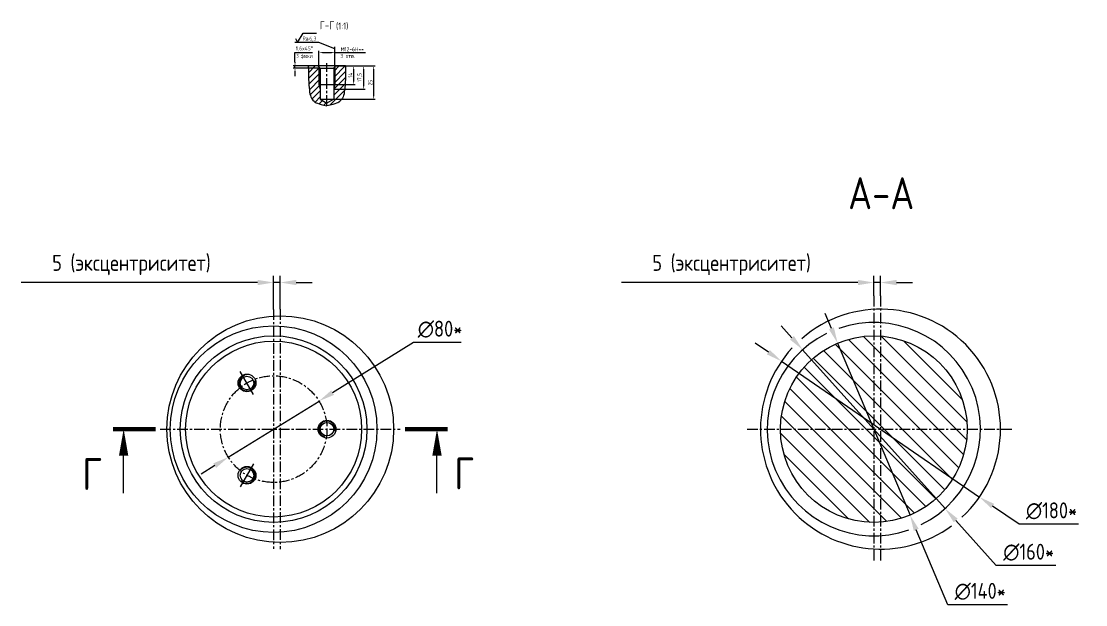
# Model space of a CAD drawing. Header units: millimetres. Extents: x -260 to 1779, y -740 to 1087.
# Drawn here: x 981 to 1779, y 163 to 601 of the extents above; entities that cross this region are included whole.
import ezdxf
from ezdxf.enums import TextEntityAlignment as Align

# ---------------------------------------------------------------- set-up
doc = ezdxf.new("R2010")
doc.units = ezdxf.units.MM
doc.linetypes.add('CENTER', pattern=[50.8, 31.75, -6.35, 6.35, -6.35])
for name, color, linetype in [('Bord', 1, 'Continuous'), ('Cen', 5, 'CENTER'), ('Cont', 6, 'Continuous'), ('Dim', 7, 'Continuous'), ('Hatch', 2, 'Continuous'), ('Text', 3, 'Continuous'), ('Textb', 6, 'Continuous')]:
    doc.layers.add(name, color=color, linetype=linetype)
doc.styles.add('Style1', font='romans.shx', dxfattribs={"width": 0.8})
doc.dimstyles.new('Lin', dxfattribs={"dimtxt": 3, "dimasz": 3, "dimexe": 1.25, "dimexo": 0, "dimgap": 1, "dimtad": 1, "dimtoh": 1, "dimdec": 5, "dimlfac": -1, "dimtxsty": 'Style1', "dimcen": 2.5, "dimclrt": 3, "dimaunit": 1, "dimadec": 0, "dimazin": 0, "dimtfac": 1, "dimtdec": 5, "dimtmove": 0, "dimatfit": 3, "dimldrblk": 'NONE', "dimfxl": 1, "dimarcsym": 0})
doc.dimstyles.new('Lin$0', dxfattribs={"dimtxt": 3, "dimasz": 3, "dimexe": 1.25, "dimexo": 0, "dimgap": 1, "dimtad": 1, "dimtoh": 1, "dimdec": 5, "dimlfac": -1, "dimtxsty": 'Style1', "dimcen": 2.5, "dimclrt": 3, "dimaunit": 1, "dimadec": 0, "dimazin": 0, "dimtfac": 1, "dimtdec": 5, "dimtmove": 0, "dimatfit": 3, "dimldrblk": 'NONE', "dimfxl": 1, "dimarcsym": 0})
doc.dimstyles.new('Lin$3', dxfattribs={"dimtxt": 3, "dimasz": 3, "dimexe": 1.25, "dimexo": 0, "dimgap": 1, "dimtad": 1, "dimtoh": 1, "dimdec": 5, "dimlfac": -1, "dimtxsty": 'Style1', "dimcen": 2.5, "dimclrt": 3, "dimaunit": 1, "dimadec": 0, "dimazin": 0, "dimtfac": 1, "dimtdec": 5, "dimtmove": 0, "dimatfit": 3, "dimldrblk": 'NONE', "dimfxl": 1, "dimarcsym": 0})
doc.dimstyles.new('Rad', dxfattribs={"dimtxt": 3, "dimasz": 3, "dimexe": 1.25, "dimexo": 0, "dimgap": 1, "dimtad": 1, "dimtoh": 1, "dimtxsty": 'Style1', "dimcen": 2.5, "dimclrt": 3, "dimadec": 0, "dimazin": 0, "dimtfac": 1, "dimtmove": 0, "dimatfit": 3, "dimfxl": 1, "dimarcsym": 0})

# ---------------------------------------------------------------- blocks, each defined once
blk = doc.blocks.new('*D25')
at = {"layer": 'Defpoints', "color": 0, "transparency": 16777216}
for p in [(1185.9, 567.5), (1203.25, 567.5), (1204.85, 565.9)]:
    blk.add_point(p, dxfattribs=at)
at = {"layer": 'Dim', "color": 0, "lineweight": -2, "transparency": 16777216}
for p, q in [((1185.9, 570.5), (1185.9, 577.5)), ((1185.9, 577.5), (1199.01, 577.5)), ((1203.25, 567.5), (1184.65, 567.5)), ((1185.9, 565.9), (1185.9, 567.5)), ((1204.85, 565.9), (1184.65, 565.9)), ((1185.9, 562.9), (1185.9, 559.9))]:
    blk.add_line(p, q, dxfattribs=at)
at = {"layer": 'Dim', "color": 0, "transparency": 16777216}
for points in [[(1185.4, 570.5), (1186.4, 570.5), (1185.9, 567.5)], [(1185.4, 562.9), (1186.4, 562.9), (1185.9, 565.9)]]:
    blk.add_solid(points, dxfattribs=at)
at = {"layer": 'Dim', "color": 3, "transparency": 16777216, "insert": (1192.96, 580.29), "char_height": 3, "attachment_point": 5, "style": 'Style1'}
blk.add_mtext('1,6x45%%d', dxfattribs=at)
blk = doc.blocks.new('*D24')
at = {"layer": 'Defpoints', "color": 0, "transparency": 16777216}
for p in [(1203.9, 577.5), (1203.9, 566.85), (1215.9, 566.85)]:
    blk.add_point(p, dxfattribs=at)
at = {"layer": 'Dim', "color": 0, "lineweight": -2, "transparency": 16777216}
for p, q in [((1203.9, 566.85), (1203.9, 578.75)), ((1206.9, 577.5), (1212.9, 577.5)), ((1215.9, 566.85), (1215.9, 578.75)), ((1215.9, 577.5), (1238.84, 577.5))]:
    blk.add_line(p, q, dxfattribs=at)
at = {"layer": 'Dim', "color": 0, "transparency": 16777216}
for points in [[(1206.9, 578), (1206.9, 577), (1203.9, 577.5)], [(1212.9, 578), (1212.9, 577), (1215.9, 577.5)]]:
    blk.add_solid(points, dxfattribs=at)
at = {"layer": 'Dim', "color": 3, "transparency": 16777216, "insert": (1228.87, 580), "char_height": 3, "attachment_point": 5, "style": 'Style1'}
blk.add_mtext('M12-6H**', dxfattribs=at)
blk = doc.blocks.new('sherISO_03')
at = {"layer": 'Text'}
blk.add_line((4.04, 7), (14.12, 7), dxfattribs=at)
blk.add_lwpolyline([(-1.73, 3), (0, 0), (4.04, 7)], dxfattribs=at)
at = {"layer": 'Text', "style": 'Style1', "width": 0.8}
blk.add_text('Ra', height=3, dxfattribs=at).set_placement((3.58, 1.5))
blk.add_attdef('6,3', (8.73, 1.5), '', height=3, dxfattribs=at)
blk = doc.blocks.new('*D26')
at = {"layer": 'Defpoints', "color": 0, "transparency": 16777216}
for p in [(1218.15, 567.5), (1214.95, 550), (1237.4, 550)]:
    blk.add_point(p, dxfattribs=at)
at = {"layer": 'Dim', "color": 0, "lineweight": -2, "transparency": 16777216}
for p, q in [((1218.15, 567.5), (1238.65, 567.5)), ((1237.4, 564.5), (1237.4, 553)), ((1214.95, 550), (1238.65, 550))]:
    blk.add_line(p, q, dxfattribs=at)
at = {"layer": 'Dim', "color": 0, "transparency": 16777216}
for points in [[(1236.9, 564.5), (1237.9, 564.5), (1237.4, 567.5)], [(1236.9, 553), (1237.9, 553), (1237.4, 550)]]:
    blk.add_solid(points, dxfattribs=at)
at = {"layer": 'Dim', "color": 3, "transparency": 16777216, "insert": (1234.61, 558.75), "char_height": 3, "attachment_point": 5, "rotation": 90, "style": 'Style1'}
blk.add_mtext('17,5', dxfattribs=at)
blk = doc.blocks.new('*D27')
at = {"layer": 'Defpoints', "color": 0, "transparency": 16777216}
for p in [(1216.73, 567.5), (1215.9, 553.5), (1229.9, 553.5)]:
    blk.add_point(p, dxfattribs=at)
at = {"layer": 'Dim', "color": 0, "lineweight": -2, "transparency": 16777216}
for p, q in [((1216.73, 567.5), (1231.15, 567.5)), ((1229.9, 564.5), (1229.9, 556.5)), ((1215.9, 553.5), (1231.15, 553.5))]:
    blk.add_line(p, q, dxfattribs=at)
at = {"layer": 'Dim', "color": 0, "transparency": 16777216}
for points in [[(1229.4, 564.5), (1230.4, 564.5), (1229.9, 567.5)], [(1229.4, 556.5), (1230.4, 556.5), (1229.9, 553.5)]]:
    blk.add_solid(points, dxfattribs=at)
at = {"layer": 'Dim', "color": 3, "transparency": 16777216, "insert": (1227.4, 560.5), "char_height": 3, "attachment_point": 5, "rotation": 90, "style": 'Style1'}
blk.add_mtext('14', dxfattribs=at)
blk = doc.blocks.new('*D28')
at = {"layer": 'Defpoints', "color": 0, "transparency": 16777216}
for p in [(1216.55, 567.5), (1214.95, 542.5), (1244.9, 542.5)]:
    blk.add_point(p, dxfattribs=at)
at = {"layer": 'Dim', "color": 0, "lineweight": -2, "transparency": 16777216}
for p, q in [((1216.55, 567.5), (1246.15, 567.5)), ((1244.9, 564.5), (1244.9, 545.5)), ((1214.95, 542.5), (1246.15, 542.5))]:
    blk.add_line(p, q, dxfattribs=at)
at = {"layer": 'Dim', "color": 0, "transparency": 16777216}
for points in [[(1244.4, 564.5), (1245.4, 564.5), (1244.9, 567.5)], [(1244.4, 545.5), (1245.4, 545.5), (1244.9, 542.5)]]:
    blk.add_solid(points, dxfattribs=at)
at = {"layer": 'Dim', "color": 3, "transparency": 16777216, "insert": (1242.4, 555), "char_height": 3, "attachment_point": 5, "rotation": 90, "style": 'Style1'}
blk.add_mtext('25', dxfattribs=at)
blk = doc.blocks.new('ZNAK01')
at = {"layer": 'Textb', "style": 'Style1', "width": 0.8}
blk.add_attdef('А', text='', height=6, dxfattribs=at).set_placement((3.95, -0.02), align=Align.RIGHT)
blk.add_attdef('SC(1)', (5.07, -0.02), '', height=5, dxfattribs=at)
blk = doc.blocks.new('*D48')
at = {"layer": 'Defpoints', "color": 0, "transparency": 16777216}
for p in [(1203.92, 316.05), (1135.88, 273.95)]:
    blk.add_point(p, dxfattribs=at)
at = {"layer": 'Dim', "color": 0, "lineweight": -2, "transparency": 16777216}
for p, q in [((1274.9, 359.96), (1214.12, 322.36)), ((1310.44, 359.96), (1274.9, 359.96)), ((1135.88, 273.95), (1203.92, 316.05)), ((1125.68, 267.64), (1115.47, 261.33))]:
    blk.add_line(p, q, dxfattribs=at)
at = {"layer": 'Dim', "color": 0, "transparency": 16777216}
for points in [[(1213.07, 324.06), (1215.17, 320.66), (1203.92, 316.05)], [(1124.63, 269.34), (1126.73, 265.94), (1135.88, 273.95)]]:
    blk.add_solid(points, dxfattribs=at)
at = {"layer": 'Dim', "color": 3, "transparency": 16777216, "insert": (1294.67, 369.96), "char_height": 12, "attachment_point": 5, "style": 'Style1'}
blk.add_mtext('∅80*', dxfattribs=at)
blk = doc.blocks.new('*D31')
at = {"layer": 'Defpoints', "color": 0, "transparency": 16777216}
for p in [(1169.9, 405), (1169.9, 384.86), (1174.9, 385)]:
    blk.add_point(p, dxfattribs=at)
at = {"layer": 'Dim', "color": 0, "lineweight": -2, "transparency": 16777216}
for p, q in [((1169.9, 384.86), (1169.9, 410)), ((1174.9, 385), (1174.9, 410)), ((1157.9, 405), (980.64, 405)), ((1174.9, 405), (1169.9, 405)), ((1186.9, 405), (1198.9, 405))]:
    blk.add_line(p, q, dxfattribs=at)
at = {"layer": 'Dim', "color": 0, "transparency": 16777216}
for points in [[(1157.9, 407), (1157.9, 403), (1169.9, 405)], [(1186.9, 407), (1186.9, 403), (1174.9, 405)]]:
    blk.add_solid(points, dxfattribs=at)
at = {"layer": 'Dim', "color": 3, "transparency": 16777216, "insert": (1063.27, 418.14), "char_height": 12, "attachment_point": 5, "style": 'Style1'}
blk.add_mtext('5 (эксцентриситет)', dxfattribs=at)
blk = doc.blocks.new('_None')
blk = doc.blocks.new('*D32')
at = {"layer": 'Defpoints', "color": 0, "transparency": 16777216}
for p in [(1592.85, 359.52), (1647.15, 230.48)]:
    blk.add_point(p, dxfattribs=at)
at = {"layer": 'Dim', "color": 0, "lineweight": -2, "transparency": 16777216}
for p, q in [((1588.19, 370.58), (1583.54, 381.64)), ((1592.85, 359.52), (1647.15, 230.48)), ((1675.44, 163.27), (1651.81, 219.42)), ((1720.13, 163.27), (1675.44, 163.27))]:
    blk.add_line(p, q, dxfattribs=at)
at = {"layer": 'Dim', "color": 0, "transparency": 16777216}
for points in [[(1590.03, 371.35), (1586.35, 369.8), (1592.85, 359.52)], [(1653.65, 220.2), (1649.97, 218.65), (1647.15, 230.48)]]:
    blk.add_solid(points, dxfattribs=at)
at = {"layer": 'Dim', "color": 3, "transparency": 16777216, "insert": (1699.79, 173.27), "char_height": 12, "attachment_point": 5, "style": 'Style1'}
blk.add_mtext('∅140*', dxfattribs=at)
blk = doc.blocks.new('*D33')
at = {"layer": 'Defpoints', "color": 0, "transparency": 16777216}
for p in [(1620, 405), (1620, 395), (1625, 395)]:
    blk.add_point(p, dxfattribs=at)
at = {"layer": 'Dim', "color": 0, "lineweight": -2, "transparency": 16777216}
for p, q in [((1620, 395), (1620, 410)), ((1625, 395), (1625, 410)), ((1608, 405), (1430.74, 405)), ((1625, 405), (1620, 405)), ((1637, 405), (1649, 405))]:
    blk.add_line(p, q, dxfattribs=at)
at = {"layer": 'Dim', "color": 0, "transparency": 16777216}
for points in [[(1608, 407), (1608, 403), (1620, 405)], [(1637, 407), (1637, 403), (1625, 405)]]:
    blk.add_solid(points, dxfattribs=at)
at = {"layer": 'Dim', "color": 3, "transparency": 16777216, "insert": (1513.37, 418.14), "char_height": 12, "attachment_point": 5, "style": 'Style1'}
blk.add_mtext('5 (эксцентриситет)', dxfattribs=at)
blk = doc.blocks.new('RAZREZ07')
at = {"layer": 'Text'}
blk.add_lwpolyline([(0, 12), (0, 5)], dxfattribs=at)
blk.add_lwpolyline([(0, 0, 0, 1.76, 0), (0, 5, 1.76, 1.76, 0)], format="xyseb", dxfattribs=at)
at = {"layer": 'Text', "const_width": 0.8}
blk.add_lwpolyline([(-2, 0), (6, 0)], dxfattribs=at)
at = {"layer": 'Textb', "style": 'Style1', "width": 0.8}
blk.add_attdef('А', (-5.59, 5.4), '', height=6, dxfattribs=at)
blk = doc.blocks.new('RAZREZ13')
at = {"layer": 'Text', "const_width": 0.8}
blk.add_lwpolyline([(2, 0), (-6, 0)], dxfattribs=at)
at = {"layer": 'Text'}
blk.add_lwpolyline([(0, 0, 0, 1.76, 0), (0, -5, 1.76, 1.76, 0)], format="xyseb", dxfattribs=at)
blk.add_lwpolyline([(0, -12), (0, -5)], dxfattribs=at)
at = {"layer": 'Textb', "style": 'Style1', "width": 0.8}
for tag, p, height in [('А', (1.7, -11.3), 6), ('(2)', (7.7, -11.3), 5)]:
    blk.add_attdef(tag, p, '', height=height, dxfattribs=at)
blk = doc.blocks.new('*D49')
at = {"layer": 'Defpoints', "color": 0, "transparency": 16777216}
for p in [(1550.8, 345.93), (1699.2, 244.07)]:
    blk.add_point(p, dxfattribs=at)
at = {"layer": 'Dim', "color": 0, "lineweight": -2, "transparency": 16777216}
for p, q in [((1540.91, 352.72), (1531.01, 359.52)), ((1550.8, 345.93), (1699.2, 244.07)), ((1728.91, 223.67), (1709.09, 237.28)), ((1773.6, 223.67), (1728.91, 223.67))]:
    blk.add_line(p, q, dxfattribs=at)
at = {"layer": 'Dim', "color": 0, "transparency": 16777216}
for points in [[(1542.04, 354.37), (1539.77, 351.08), (1550.8, 345.93)], [(1710.23, 238.92), (1707.96, 235.63), (1699.2, 244.07)]]:
    blk.add_solid(points, dxfattribs=at)
at = {"layer": 'Dim', "color": 3, "transparency": 16777216, "insert": (1753.26, 233.67), "char_height": 12, "attachment_point": 5, "style": 'Style1'}
blk.add_mtext('∅180*', dxfattribs=at)
blk = doc.blocks.new('*D50')
at = {"layer": 'Defpoints', "color": 0, "transparency": 16777216}
for p in [(1566.61, 354.58), (1673.39, 235.42)]:
    blk.add_point(p, dxfattribs=at)
at = {"layer": 'Dim', "color": 0, "lineweight": -2, "transparency": 16777216}
for p, q in [((1558.6, 363.52), (1550.59, 372.45)), ((1566.61, 354.58), (1673.39, 235.42)), ((1711.74, 192.63), (1681.4, 226.48)), ((1756.42, 192.63), (1711.74, 192.63))]:
    blk.add_line(p, q, dxfattribs=at)
at = {"layer": 'Dim', "color": 0, "transparency": 16777216}
for points in [[(1560.09, 364.85), (1557.11, 362.18), (1566.61, 354.58)], [(1682.89, 227.82), (1679.91, 225.15), (1673.39, 235.42)]]:
    blk.add_solid(points, dxfattribs=at)
at = {"layer": 'Dim', "color": 3, "transparency": 16777216, "insert": (1736.08, 202.63), "char_height": 12, "attachment_point": 5, "style": 'Style1'}
blk.add_mtext('∅160*', dxfattribs=at)

msp = doc.modelspace()

# ---------------------------------------------------------------- hatches: boundary and pattern name
at = {"layer": 'Hatch'}
h = msp.add_hatch(dxfattribs=at)
h.set_pattern_fill('ANSI31', color=256)
h.set_pattern_definition([(45, (0, -103.733), (-2.245064, 2.245064), [])])
edge = h.paths.add_edge_path()
edge.add_spline(control_points=[(1209.9, 537.582649), (1217.147861, 539.050223), (1221.635276, 542.260546), (1223.17759, 546.260254), (1223.875958, 560.448808), (1223.9, 567.5)], knot_values=[0, 0, 0, 0, 10.927887281, 35.0474584751, 56.5340869293, 56.5340869293, 56.5340869293, 56.5340869293], degree=3, periodic=0)
edge.add_line((1223.9, 567.5), (1216.553, 567.5))
edge.add_line((1216.553, 567.5), (1214.953, 565.9))
edge.add_line((1214.953, 565.9), (1214.953, 553.5))
edge.add_line((1214.953, 553.5), (1214.953, 550.000693))
edge.add_line((1214.953, 550.000693), (1214.953, 542.5))
edge.add_line((1214.953, 542.5), (1209.9, 539.582649))
edge.add_line((1209.9, 539.582649), (1209.9, 537.582649))
edge = h.paths.add_edge_path()
edge.add_spline(control_points=[(1195.9, 567.5), (1195.924042, 560.448808), (1196.62241, 546.260254), (1198.164724, 542.260546), (1202.652139, 539.050223), (1209.9, 537.582649)], knot_values=[0, 0, 0, 0, 21.4866284542, 45.6061996482, 56.5340869293, 56.5340869293, 56.5340869293, 56.5340869293], degree=3, periodic=0)
edge.add_line((1209.9, 537.582649), (1209.9, 539.582649))
edge.add_line((1209.9, 539.582649), (1204.847, 542.5))
edge.add_line((1204.847, 542.5), (1204.847, 550.000693))
edge.add_line((1204.847, 550.000693), (1204.847, 553.5))
edge.add_line((1204.847, 553.5), (1204.847, 565.9))
edge.add_line((1204.847, 565.9), (1203.247, 567.5))
edge.add_line((1203.247, 567.5), (1195.9, 567.5))
h = msp.add_hatch(dxfattribs=at)
h.set_pattern_fill('ANSI31', color=256, scale=3, angle=270, style=0)
h.set_pattern_definition([(315, (1886.493, 373.111), (6.7352, 6.7352), [])])
h.paths.add_polyline_path([(1625, 295), (1625, 225.1788, 0.3934264604), (1690, 295)])
h.paths.add_polyline_path([(1690, 295, 0.3934264604), (1625, 364.8212), (1625, 295)])
h.paths.add_polyline_path([(1625, 364.8212, 0.0178742657), (1620, 365), (1620, 295), (1625, 295)])
h.paths.add_polyline_path([(1625, 295), (1620, 295), (1620, 225, 0.0178742657), (1625, 225.1788)])
h.paths.add_polyline_path([(1620, 295), (1550, 295, 0.4142135624), (1620, 225)])
h.paths.add_polyline_path([(1620, 365, 0.4142135624), (1550, 295), (1620, 295)])

# ---------------------------------------------------------------- linework, layer by layer
at = {"layer": 'Bord'}
for p, q in [((1203.9, 566.847), (1203.9, 553.5)), ((1215.9, 566.847), (1215.9, 553.5)), ((1203.9, 553.5), (1204.847, 550.000693)), ((1215.9, 553.5), (1214.953, 550.000693))]:
    msp.add_line(p, q, dxfattribs=at)
for centre, start, end in [((1149.9, 329.641016), 105, 15), ((1209.9, 295), 345, 255), ((1149.9, 260.358984), 225, 135)]:
    msp.add_arc(centre, 6, start, end, dxfattribs=at)
for points in [[(1195.9, 567.5), (1195.924042, 560.448808), (1196.62241, 546.260254), (1198.164724, 542.260546), (1202.652139, 539.050223), (1209.9, 537.582649)], [(1223.9, 567.5), (1223.875958, 560.448808), (1223.17759, 546.260254), (1221.635276, 542.260546), (1217.147861, 539.050223), (1209.9, 537.582649)]]:
    msp.add_open_spline(points, degree=3, knots=[0, 0, 0, 0, 21.4866284542, 45.6061996482, 56.5340869293, 56.5340869293, 56.5340869293, 56.5340869293], dxfattribs=at)
at = {"layer": 'Cen', "ltscale": 0.25}
for p, q in [((1209.9, 537.582649), (1209.9, 569.5)), ((1620, 395), (1620, 195)), ((1625, 395), (1625, 195)), ((1169.9, 384.861004), (1169.9, 205.138996)), ((1174.9, 385), (1174.9, 205)), ((1084.9, 295), (1264.9, 295)), ((1525, 295), (1725, 295))]:
    msp.add_line(p, q, dxfattribs=at)
at = {"layer": 'Cen'}
for p, q in [((1154.9, 320.980762), (1144.9, 338.30127)), ((1154.9, 269.019238), (1144.9, 251.69873))]:
    msp.add_line(p, q, dxfattribs=at)
at = {"layer": 'Cen', "ltscale": 0.25}
msp.add_circle((1169.9, 295), 40, dxfattribs=at)
at = {"layer": 'Cont'}
for p, q in [((1223.9, 567.5), (1195.9, 567.5)), ((1204.847, 565.9), (1203.247, 567.5)), ((1214.953, 565.9), (1216.553, 567.5)), ((1204.847, 565.9), (1204.847, 542.5)), ((1204.847, 565.9), (1214.953, 565.9)), ((1214.953, 565.9), (1214.953, 542.5)), ((1203.9, 553.5), (1215.9, 553.5)), ((1204.847, 542.5), (1214.953, 542.5)), ((1204.847, 542.5), (1209.9, 539.582649)), ((1214.953, 542.5), (1209.9, 539.582649))]:
    msp.add_line(p, q, dxfattribs=at)
for centre, radius in [((1174.9, 295), 85), ((1169.9, 295), 77.5), ((1169.9, 295), 70), ((1169.9, 295), 66), ((1620, 295), 70), ((1149.9, 329.641016), 6.653), ((1149.9, 329.641016), 5.053), ((1209.9, 295), 6.653), ((1209.9, 295), 5.053), ((1149.9, 260.358984), 6.653), ((1149.9, 260.358984), 5.053)]:
    msp.add_circle(centre, radius, dxfattribs=at)
for centre, radius, start, end in [((1625, 295), 90, 312.675891496, 131.050792941), ((1620, 295), 80, 296.408311341, 109.24166792), ((1620, 295), 80, 116.408311341, 289.24166792), ((1625, 295), 90, 137.425751387, 306.30093305)]:
    msp.add_arc(centre, radius, start, end, dxfattribs=at)
at = {"layer": 'Dim'}
msp.add_line((1215.9, 578.75), (1215.9, 581.75), dxfattribs=at)

# ---------------------------------------------------------------- block references
at = {"layer": 'Cont'}
ref = msp.add_blockref('ZNAK01', (1211.586572, 595.01981), dxfattribs=at)
ref.add_attrib('А', 'Г-Г', dxfattribs={"layer": 'Textb', "height": 6, "style": 'Style1', "width": 0.8}).set_placement((1215.315425, 595), align=Align.RIGHT)
ref.add_attrib('SC(1)', '(1:1)', (1216.658901, 595), dxfattribs={"layer": 'Textb', "height": 5, "style": 'Style1', "width": 0.8})
msp.add_blockref('sherISO_03', (1187.9, 585), dxfattribs=at).add_auto_attribs({'6,3': '6,3'})
ref = msp.add_blockref('ZNAK01', (1635.421328, 460.079238), dxfattribs=dict(at, xscale=4, yscale=4, zscale=4))
ref.add_attrib('А', 'A-A', dxfattribs={"layer": 'Textb', "height": 24, "style": 'Style1', "width": 0.8}).set_placement((1650.33674, 460), align=Align.RIGHT)
at = {"layer": 'Dim'}
ref = msp.add_blockref('RAZREZ13', (1292.4, 295), dxfattribs=dict(at, xscale=4, yscale=4, zscale=4, rotation=359.9999999998698))
ref.add_attrib('А', 'Г', (1305.40662, 249.8), dxfattribs={"layer": 'Textb', "height": 24, "rotation": 360, "style": 'Style1', "oblique": 360, "width": 0.8})
at = {"layer": 'Text'}
ref = msp.add_blockref('RAZREZ07', (1057.4, 295), dxfattribs=dict(at, xscale=-4, yscale=4, zscale=4, rotation=180))
ref.add_attrib('А', 'Г', (1026.387892, 249.4), dxfattribs={"layer": 'Textb', "height": 24, "style": 'Style1', "width": 0.8})

# ---------------------------------------------------------------- texts
at = {"layer": 'Text', "style": 'Style1'}
for s, width, p in [('3 фаски', 0.65, (1186.9, 573.5)), ('3 отв.', 0.8, (1219.9, 573.5))]:
    msp.add_text(s, height=3, dxfattribs=dict(at, width=width)).set_placement(p)

# ---------------------------------------------------------------- dimensions: what is measured, and where the dimension line sits
at = {"layer": 'Dim'}
dim = msp.add_linear_dim(base=(1185.9, 567.5), p1=(1204.847, 565.9), p2=(1203.247, 567.5), angle=270, text='<>x45%%d', dimstyle='Rad', override={"dimarcsym": 1}, dxfattribs=at)
dim.commit()
dim.dimension.update_dxf_attribs({"geometry": '*D25', "text_midpoint": (1192.957143, 577.5), "dimtype": 160})
dim = msp.add_linear_dim(base=(1203.9, 577.5), p1=(1215.9, 566.847), p2=(1203.9, 566.847), text='<>-6H**', dimstyle='Rad', override={"dimpost": 'M<>', "dimarcsym": 1}, dxfattribs=at)
dim.commit()
dim.dimension.update_dxf_attribs({"geometry": '*D24', "text_midpoint": (1228.871429, 577.5), "dimtype": 160})
for base, p1, p2, picture, middle in [((1237.4, 550.000693), (1218.147241, 567.5), (1214.953, 550.000693), '*D26', (1234.614286, 558.750346)), ((1244.9, 542.5), (1216.553, 567.5), (1214.953, 542.5), '*D28', (1242.4, 555)), ((1229.9, 553.5), (1216.730137, 567.5), (1215.9, 553.5), '*D27', (1227.4, 560.5))]:
    dim = msp.add_linear_dim(base=base, p1=p1, p2=p2, angle=270, dimstyle='Rad', override={"dimarcsym": 1}, dxfattribs=at)
    dim.commit()
    dim.dimension.update_dxf_attribs({"geometry": picture, "text_midpoint": middle})
for base, p1, p2, picture, middle in [((1169.9, 405), (1174.9, 385), (1169.9, 384.861004), '*D31', (1063.271429, 418.142857)), ((1620, 405), (1625, 395), (1620, 395), '*D33', (1513.371429, 418.142857))]:
    dim = msp.add_linear_dim(base=base, p1=p1, p2=p2, text='<> (эксцентриситет)', dimstyle='Lin$0', override={"dimscale": 4, "dimlfac": 1}, dxfattribs=at)
    dim.commit()
    dim.dimension.update_dxf_attribs({"geometry": picture, "text_midpoint": middle})
for p1, p2, dimstyle, override, picture, middle in [((1135.883757, 273.954924), (1203.916243, 316.045076), 'Rad', {"dimscale": 4, "dimarcsym": 1}, '*D48', (1294.671429, 359.961111)), ((1592.845767, 359.518583), (1647.154233, 230.481417), 'Rad', {"dimscale": 4, "dimarcsym": 1}, '*D32', (1699.785946, 163.266966)), ((1566.611503, 354.579094), (1673.388497, 235.420906), 'Lin$3', {"dimscale": 4, "dimlfac": 1}, '*D50', (1736.07978, 192.625836)), ((1550.799249, 345.933766), (1699.200751, 244.066234), 'Lin$3', {"dimscale": 4, "dimlfac": 1}, '*D49', (1753.255298, 223.671182))]:
    dim = msp.add_diameter_dim_2p(p1=p1, p2=p2, text='<>*', dimstyle=dimstyle, override=override, dxfattribs=at)
    dim.commit()
    dim.dimension.update_dxf_attribs({"geometry": picture, "text_midpoint": middle, "dimtype": 163})

# ---------------------------------------------------------------- leaders
msp.add_leader([(1215.9, 580.25), (1203.9, 585), (1185.9, 585)], dimstyle='Lin', dxfattribs=at)

doc.saveas('drawing.dxf')
